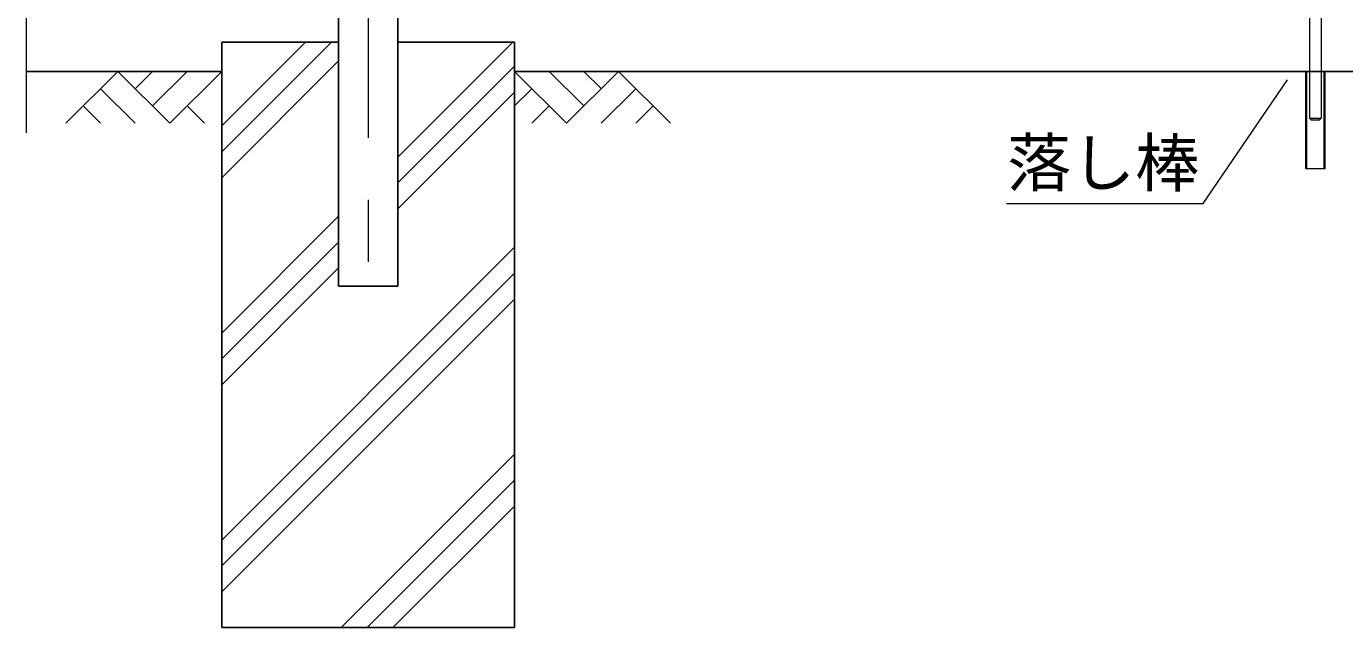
# Model space of a CAD drawing. Units: millimetres, scale not verified. Extents: x -4200 to 4200, y -2970 to 2970.
# Drawn here: x -108 to 1242, y -872 to -256 of the extents above; entities that cross this region are included whole.
import ezdxf
from ezdxf.enums import TextEntityAlignment as Align

# ---------------------------------------------------------------- set-up
doc = ezdxf.new("R2010")
doc.units = ezdxf.units.MM
doc.header["$LTSCALE"] = 10
doc.linetypes.add('USER1', pattern=[50.8, 31.75, -6.35, 6.35, -6.35])
for name, color, linetype, lineweight in [('0-0_D-STR1', 1, 'Continuous', 25), ('0-1_D-DCR-HCH', 7, 'Continuous', 13), ('0-2_D-BMK', 2, 'USER1', 13), ('0-3_D-BGD', 7, 'Continuous', 25), ('0-4_D-STR4', 7, 'Continuous', 25), ('0-8_D-STR2', 7, 'Continuous', 13), ('0-9_D-STR3', 3, 'Continuous', 13), ('0-A_D-STR-TXT', 7, 'Continuous', 13)]:
    doc.layers.add(name, color=color, linetype=linetype, lineweight=lineweight)
doc.styles.add('ＭＳ ゴシック', font='')
doc.styles.get('ＭＳ ゴシック').set_extended_font_data('MS Gothic')

msp = doc.modelspace()

# ---------------------------------------------------------------- linework, layer by layer
at = {"layer": '0-0_D-STR1'}
for p, q in [((211.74, 919.69), (211.74, -522.31)), ((211.74, -113.81), (211.74, -522.31)), ((272.24, -113.81), (272.24, -522.31)), ((211.74, -235.7), (211.74, -522.31)), ((211.74, -522.31), (272.24, -522.31))]:
    msp.add_line(p, q, dxfattribs=at)
at = {"layer": '0-1_D-DCR-HCH'}
for p, q in [((91.99, -384.81), (204.49, -272.31)), ((91.99, -358.29), (177.97, -272.31)), ((272.24, -390.18), (390.1, -272.31)), ((91.99, -411.33), (211.74, -291.58)), ((272.24, -416.69), (391.99, -296.94)), ((-14.43, -302.31), (-67.65, -355.53)), ((-14.43, -302.31), (38.78, -355.53)), ((3.3, -320.05), (21.04, -302.31)), ((21.04, -337.79), (56.52, -302.31)), ((38.78, -355.53), (91.99, -302.31)), ((445.2, -355.53), (391.99, -302.31)), ((462.94, -337.79), (427.47, -302.31)), ((498.41, -302.31), (445.2, -355.53)), ((480.77, -320.15), (462.94, -302.31)), ((498.41, -302.31), (551.63, -355.53)), ((-32.17, -320.05), (3.47, -355.53)), ((272.24, -443.21), (391.99, -323.46)), ((409.73, -320.05), (391.99, -337.71)), ((516.15, -320.05), (480.51, -355.53)), ((-49.91, -337.79), (-32.09, -355.53)), ((56.52, -337.79), (74.33, -355.53)), ((427.47, -337.79), (409.65, -355.53)), ((533.89, -337.79), (516.07, -355.53)), ((91.99, -570.43), (211.74, -450.68)), ((91.99, -596.94), (211.74, -477.19)), ((91.99, -782.56), (391.99, -482.56)), ((91.99, -623.46), (211.74, -503.71)), ((91.99, -809.08), (391.99, -509.08)), ((91.99, -835.59), (391.99, -535.59)), ((214.37, -872.31), (391.99, -694.69)), ((240.88, -872.31), (391.99, -721.21)), ((267.4, -872.31), (391.99, -747.72))]:
    msp.add_line(p, q, dxfattribs=at)
at = {"layer": '0-2_D-BMK'}
msp.add_line((241.99, 962.92), (241.99, -532.89), dxfattribs=at)
at = {"layer": '0-3_D-BGD'}
for p, q in [((-108.01, -302.31), (91.99, -302.31)), ((391.99, -302.31), (2091.99, -302.31))]:
    msp.add_line(p, q, dxfattribs=at)
at = {"layer": '0-4_D-STR4'}
for p, q in [((91.99, -272.31), (211.74, -272.31)), ((91.99, -272.31), (91.99, -872.31)), ((272.24, -272.31), (391.99, -272.31)), ((391.99, -272.31), (391.99, -872.31)), ((91.99, -872.31), (391.99, -872.31))]:
    msp.add_line(p, q, dxfattribs=at)
at = {"layer": '0-8_D-STR2'}
msp.add_line((-108.01, -365.31), (-108.01, 317.03), dxfattribs=at)
at = {"layer": '0-9_D-STR3'}
for p, q in [((1205.99, -242.31), (1205.99, -350.35)), ((1217.99, -242.31), (1217.99, -350.35)), ((1201.99, -402.31), (1201.99, -302.31)), ((1201.99, -302.31), (1221.99, -302.31)), ((1203.19, -402.31), (1203.19, -302.31)), ((1220.79, -402.31), (1220.79, -302.31)), ((1221.99, -402.31), (1221.99, -302.31)), ((1205.99, -350.35), (1207.99, -352.35)), ((1205.99, -350.35), (1217.99, -350.35)), ((1215.99, -352.35), (1217.99, -350.35)), ((1215.99, -352.35), (1207.99, -352.35)), ((1215.99, -352.35), (1207.99, -352.35)), ((1221.99, -402.31), (1201.99, -402.31))]:
    msp.add_line(p, q, dxfattribs=at)
at = {"layer": '0-A_D-STR-TXT'}
msp.add_lwpolyline([(895.56, -437.83), (1097.04, -437.83), (1183.24, -311.16)], dxfattribs=at)

# ---------------------------------------------------------------- texts
at = {"layer": '0-A_D-STR-TXT', "style": 'ＭＳ ゴシック'}
msp.add_text('落し棒', height=48.09, dxfattribs=at).set_placement((896.21, -434.47), align=Align.BOTTOM_LEFT)

doc.saveas('drawing.dxf')
